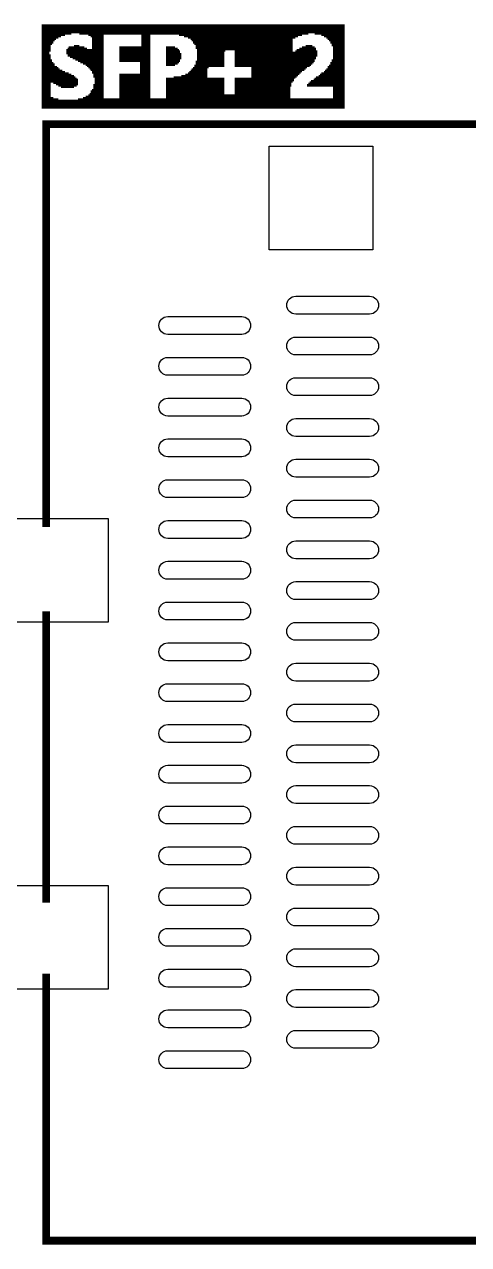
# Model space of a CAD drawing. Extents: x -92 to 136, y -31 to 80.
# Drawn here: x 79.51 to 88.22, y 32.44 to 56.37 of the extents above; entities that cross this region are included whole.
import ezdxf

# ---------------------------------------------------------------- set-up
doc = ezdxf.new("R2010")
doc.units = 0
for name, color, linetype in [('BG_SILKSCREEN_TOP', 85, 'CONTINUOUS'), ('PG_SILKSCREEN_TOP', 85, 'CONTINUOUS'), ('PIN_TOP', 1, 'CONTINUOUS')]:
    doc.layers.add(name, color=color, linetype=linetype)

msp = doc.modelspace()

# ---------------------------------------------------------------- linework, layer by layer
at = {"layer": 'BG_SILKSCREEN_TOP', "const_width": 0.0254}
for points in [[(79.8449, 56.35498), (85.7885, 56.35498)], [(79.8449, 56.32958), (85.7885, 56.32958)], [(79.8449, 56.30418), (85.7885, 56.30418)], [(79.8449, 56.27878), (85.7885, 56.27878)], [(79.8449, 56.25338), (85.7885, 56.25338)], [(79.8449, 56.22798), (85.7885, 56.22798)], [(79.8449, 56.20258), (85.7885, 56.20258)], [(79.8449, 56.17718), (80.4291, 56.17718)], [(79.8449, 56.15178), (80.3021, 56.15178)], [(79.8449, 56.12638), (80.2259, 56.12638)], [(79.8449, 56.10098), (80.1751, 56.10098)], [(79.8449, 56.07558), (80.1243, 56.07558)], [(79.8449, 56.05018), (80.0989, 56.05018)], [(79.8449, 56.02478), (80.0735, 56.02478)], [(79.8449, 55.99938), (80.0735, 55.99938)], [(80.5815, 56.17718), (85.0773, 56.17718)], [(80.7593, 56.15178), (81.0641, 56.15178)], [(80.8101, 56.12638), (81.0641, 56.12638)], [(80.8355, 56.10098), (81.0641, 56.10098)], [(80.8355, 56.07558), (81.0641, 56.07558)], [(80.8355, 56.05018), (81.0641, 56.05018)], [(80.8355, 56.02478), (81.0641, 56.02478)], [(80.8355, 55.99938), (81.0641, 55.99938)], [(81.8007, 56.15178), (81.9785, 56.15178)], [(81.8007, 56.12638), (81.9785, 56.12638)], [(81.8007, 56.10098), (81.9785, 56.10098)], [(81.8007, 56.07558), (81.9785, 56.07558)], [(81.8007, 56.05018), (81.9785, 56.05018)], [(81.8007, 56.02478), (81.9785, 56.02478)], [(81.8007, 55.99938), (81.9785, 55.99938)], [(82.5373, 56.15178), (84.9503, 56.15178)], [(82.6389, 56.12638), (84.8741, 56.12638)], [(82.7151, 56.10098), (84.8233, 56.10098)], [(82.7659, 56.07558), (84.7725, 56.07558)], [(82.7913, 56.05018), (84.7725, 56.05018)], [(82.8167, 56.02478), (84.7725, 56.02478)], [(82.8167, 55.99938), (84.7725, 55.99938)], [(85.2043, 56.17718), (85.7885, 56.17718)], [(85.3313, 56.15178), (85.7885, 56.15178)], [(85.3821, 56.12638), (85.7885, 56.12638)], [(85.4329, 56.10098), (85.7885, 56.10098)], [(85.4583, 56.07558), (85.7885, 56.07558)], [(85.4837, 56.05018), (85.7885, 56.05018)], [(85.5091, 56.02478), (85.7885, 56.02478)], [(85.5091, 55.99938), (85.7885, 55.99938)], [(79.8449, 55.97398), (80.0481, 55.97398)], [(79.8449, 55.94858), (80.0227, 55.94858)], [(79.8449, 55.92318), (80.0227, 55.92318)], [(79.8449, 55.89778), (80.0227, 55.89778)], [(79.8449, 55.87238), (80.0227, 55.87238)], [(79.8449, 55.84698), (80.0227, 55.84698)], [(79.8449, 55.82158), (79.9973, 55.82158)], [(79.8449, 55.79618), (79.9973, 55.79618)], [(79.8449, 55.77078), (80.0227, 55.77078)], [(80.3275, 55.87238), (81.0641, 55.87238)], [(80.3275, 55.84698), (81.0641, 55.84698)], [(80.3275, 55.82158), (81.0641, 55.82158)], [(80.3275, 55.79618), (81.0641, 55.79618)], [(80.3529, 55.89778), (80.7339, 55.89778)], [(80.3529, 55.77078), (81.0641, 55.77078)], [(80.3783, 55.92318), (80.6831, 55.92318)], [(80.4799, 55.94858), (80.5815, 55.94858)], [(80.8355, 55.97398), (81.0641, 55.97398)], [(80.8355, 55.94858), (81.0641, 55.94858)], [(80.8355, 55.92318), (81.0641, 55.92318)], [(80.8355, 55.89778), (81.0641, 55.89778)], [(81.3689, 55.92318), (81.9785, 55.92318)], [(81.3689, 55.89778), (81.9785, 55.89778)], [(81.3689, 55.87238), (81.9785, 55.87238)], [(81.3689, 55.84698), (81.9785, 55.84698)], [(81.3689, 55.82158), (81.9785, 55.82158)], [(81.3689, 55.79618), (81.9785, 55.79618)], [(81.3689, 55.77078), (81.9785, 55.77078)], [(81.8007, 55.97398), (81.9785, 55.97398)], [(81.8007, 55.94858), (81.9785, 55.94858)], [(82.2833, 55.92318), (82.4611, 55.92318)], [(82.2833, 55.89778), (82.5119, 55.89778)], [(82.2833, 55.87238), (82.5373, 55.87238)], [(82.2833, 55.84698), (82.5627, 55.84698)], [(82.2833, 55.82158), (82.5627, 55.82158)], [(82.2833, 55.79618), (82.5881, 55.79618)], [(82.2833, 55.77078), (82.5881, 55.77078)], [(82.8421, 55.97398), (84.7725, 55.97398)], [(82.8675, 55.94858), (84.7725, 55.94858)], [(82.8675, 55.92318), (84.7725, 55.92318)], [(82.8675, 55.89778), (84.7725, 55.89778)], [(82.8929, 55.87238), (84.7725, 55.87238)], [(82.8929, 55.84698), (83.4517, 55.84698)], [(82.8929, 55.82158), (83.4263, 55.82158)], [(82.8929, 55.79618), (83.4263, 55.79618)], [(82.8929, 55.77078), (83.4263, 55.77078)], [(83.6295, 55.84698), (84.7725, 55.84698)], [(83.6295, 55.82158), (85.2551, 55.82158)], [(83.6295, 55.79618), (85.2551, 55.79618)], [(83.6295, 55.77078), (85.2551, 55.77078)], [(84.8233, 55.84698), (85.2551, 55.84698)], [(84.8487, 55.87238), (85.2297, 55.87238)], [(84.8995, 55.89778), (85.2297, 55.89778)], [(84.9503, 55.92318), (85.2043, 55.92318)], [(85.0265, 55.94858), (85.1535, 55.94858)], [(85.5345, 55.97398), (85.7885, 55.97398)], [(85.5345, 55.94858), (85.7885, 55.94858)], [(85.5599, 55.92318), (85.7885, 55.92318)], [(85.5599, 55.89778), (85.7885, 55.89778)], [(85.5599, 55.87238), (85.7885, 55.87238)], [(85.5599, 55.84698), (85.7885, 55.84698)], [(85.5599, 55.82158), (85.7885, 55.82158)], [(85.5599, 55.79618), (85.7885, 55.79618)], [(85.5599, 55.77078), (85.7885, 55.77078)], [(79.8449, 55.74538), (80.0227, 55.74538)], [(79.8449, 55.71998), (80.0227, 55.71998)], [(79.8449, 55.69458), (80.0227, 55.69458)], [(79.8449, 55.66918), (80.0481, 55.66918)], [(79.8449, 55.64378), (80.0481, 55.64378)], [(79.8449, 55.61838), (80.0735, 55.61838)], [(79.8449, 55.59298), (80.0989, 55.59298)], [(79.8449, 55.56758), (80.0989, 55.56758)], [(79.8449, 55.54218), (80.1497, 55.54218)], [(79.8449, 55.51678), (80.1751, 55.51678)], [(80.3529, 55.74538), (81.0641, 55.74538)], [(80.4037, 55.71998), (81.0641, 55.71998)], [(80.4545, 55.69458), (81.0641, 55.69458)], [(80.5053, 55.66918), (81.0641, 55.66918)], [(80.5561, 55.64378), (81.0641, 55.64378)], [(80.6069, 55.61838), (81.0641, 55.61838)], [(80.6577, 55.59298), (81.0641, 55.59298)], [(80.7085, 55.56758), (81.0641, 55.56758)], [(80.7339, 55.54218), (81.0641, 55.54218)], [(80.7593, 55.51678), (81.0641, 55.51678)], [(81.3689, 55.74538), (81.9785, 55.74538)], [(81.3689, 55.71998), (81.9785, 55.71998)], [(81.3689, 55.69458), (81.9785, 55.69458)], [(81.3689, 55.66918), (81.9785, 55.66918)], [(81.3689, 55.64378), (81.9785, 55.64378)], [(81.7753, 55.61838), (81.9785, 55.61838)], [(81.7753, 55.59298), (81.9785, 55.59298)], [(81.7753, 55.56758), (81.9785, 55.56758)], [(81.7753, 55.54218), (81.9785, 55.54218)], [(81.7753, 55.51678), (81.9785, 55.51678)], [(82.2833, 55.74538), (82.5881, 55.74538)], [(82.2833, 55.71998), (82.5881, 55.71998)], [(82.2833, 55.69458), (82.5881, 55.69458)], [(82.2833, 55.66918), (82.5627, 55.66918)], [(82.2833, 55.64378), (82.5627, 55.64378)], [(82.2833, 55.61838), (82.5373, 55.61838)], [(82.2833, 55.59298), (82.5119, 55.59298)], [(82.2833, 55.56758), (82.4611, 55.56758)], [(82.8167, 55.51678), (83.1215, 55.51678)], [(82.8421, 55.56758), (83.4263, 55.56758)], [(82.8421, 55.54218), (83.4263, 55.54218)], [(82.8675, 55.64378), (83.4263, 55.64378)], [(82.8675, 55.61838), (83.4263, 55.61838)], [(82.8675, 55.59298), (83.4263, 55.59298)], [(82.8929, 55.74538), (83.4263, 55.74538)], [(82.8929, 55.71998), (83.4263, 55.71998)], [(82.8929, 55.69458), (83.4263, 55.69458)], [(82.8929, 55.66918), (83.4263, 55.66918)], [(83.6295, 55.74538), (85.2551, 55.74538)], [(83.6295, 55.71998), (85.2297, 55.71998)], [(83.6295, 55.69458), (85.2297, 55.69458)], [(83.6295, 55.66918), (85.2043, 55.66918)], [(83.6295, 55.64378), (85.2043, 55.64378)], [(83.6295, 55.61838), (85.1789, 55.61838)], [(83.6295, 55.59298), (85.1535, 55.59298)], [(83.6295, 55.56758), (85.1281, 55.56758)], [(83.6295, 55.54218), (85.1027, 55.54218)], [(83.9597, 55.51678), (85.0519, 55.51678)], [(85.4583, 55.54218), (85.7885, 55.54218)], [(85.4583, 55.51678), (85.7885, 55.51678)], [(85.4837, 55.56758), (85.7885, 55.56758)], [(85.5091, 55.61838), (85.7885, 55.61838)], [(85.5091, 55.59298), (85.7885, 55.59298)], [(85.5345, 55.66918), (85.7885, 55.66918)], [(85.5345, 55.64378), (85.7885, 55.64378)], [(85.5599, 55.74538), (85.7885, 55.74538)], [(85.5599, 55.71998), (85.7885, 55.71998)], [(85.5599, 55.69458), (85.7885, 55.69458)], [(79.8449, 55.49138), (80.2005, 55.49138)], [(79.8449, 55.46598), (80.2513, 55.46598)], [(79.8449, 55.44058), (80.3021, 55.44058)], [(79.8449, 55.41518), (80.3783, 55.41518)], [(79.8449, 55.38978), (80.4291, 55.38978)], [(79.8449, 55.36438), (80.4799, 55.36438)], [(79.8449, 55.33898), (80.5053, 55.33898)], [(79.8449, 55.31358), (80.5307, 55.31358)], [(79.8449, 55.28818), (80.5561, 55.28818)], [(80.7847, 55.49138), (81.0641, 55.49138)], [(80.8101, 55.46598), (81.0641, 55.46598)], [(80.8355, 55.44058), (81.0641, 55.44058)], [(80.8355, 55.41518), (81.0641, 55.41518)], [(80.8609, 55.38978), (81.0641, 55.38978)], [(80.8609, 55.36438), (81.0641, 55.36438)], [(80.8609, 55.33898), (81.0641, 55.33898)], [(80.8863, 55.31358), (81.0641, 55.31358)], [(80.8863, 55.28818), (81.0641, 55.28818)], [(81.3689, 55.38978), (81.9785, 55.38978)], [(81.3689, 55.36438), (81.9785, 55.36438)], [(81.3689, 55.33898), (81.9785, 55.33898)], [(81.3689, 55.31358), (81.9785, 55.31358)], [(81.3689, 55.28818), (81.9785, 55.28818)], [(81.7753, 55.49138), (81.9785, 55.49138)], [(81.7753, 55.46598), (81.9785, 55.46598)], [(81.7753, 55.44058), (81.9785, 55.44058)], [(81.7753, 55.41518), (81.9785, 55.41518)], [(82.2833, 55.31358), (83.4263, 55.31358)], [(82.2833, 55.28818), (83.4263, 55.28818)], [(82.4357, 55.33898), (83.0961, 55.33898)], [(82.5881, 55.36438), (83.0961, 55.36438)], [(82.6643, 55.38978), (83.0961, 55.38978)], [(82.7151, 55.41518), (83.0961, 55.41518)], [(82.7405, 55.44058), (83.0961, 55.44058)], [(82.7659, 55.46598), (83.0961, 55.46598)], [(82.7913, 55.49138), (83.0961, 55.49138)], [(83.6295, 55.31358), (84.8233, 55.31358)], [(83.6295, 55.28818), (84.7979, 55.28818)], [(83.9597, 55.49138), (85.0265, 55.49138)], [(83.9597, 55.46598), (85.0011, 55.46598)], [(83.9597, 55.44058), (84.9503, 55.44058)], [(83.9597, 55.41518), (84.9249, 55.41518)], [(83.9597, 55.38978), (84.8995, 55.38978)], [(83.9597, 55.36438), (84.8741, 55.36438)], [(83.9597, 55.33898), (84.8487, 55.33898)], [(85.1789, 55.28818), (85.7885, 55.28818)], [(85.2043, 55.31358), (85.7885, 55.31358)], [(85.2297, 55.33898), (85.7885, 55.33898)], [(85.2805, 55.36438), (85.7885, 55.36438)], [(85.3059, 55.38978), (85.7885, 55.38978)], [(85.3313, 55.41518), (85.7885, 55.41518)], [(85.3821, 55.44058), (85.7885, 55.44058)], [(85.4075, 55.46598), (85.7885, 55.46598)], [(85.4329, 55.49138), (85.7885, 55.49138)], [(79.8449, 55.26278), (80.5561, 55.26278)], [(79.8449, 55.23738), (80.5561, 55.23738)], [(79.8449, 55.21198), (80.0227, 55.21198)], [(79.8449, 55.18658), (80.0227, 55.18658)], [(79.8449, 55.16118), (80.0227, 55.16118)], [(79.8449, 55.13578), (80.0227, 55.13578)], [(79.8449, 55.11038), (80.0227, 55.11038)], [(79.8449, 55.08498), (80.0227, 55.08498)], [(79.8449, 55.05958), (80.0227, 55.05958)], [(79.8449, 55.03418), (80.0227, 55.03418)], [(80.0735, 55.21198), (80.5561, 55.21198)], [(80.1243, 55.18658), (80.5561, 55.18658)], [(80.1751, 55.16118), (80.5307, 55.16118)], [(80.2259, 55.13578), (80.4799, 55.13578)], [(80.8101, 55.05958), (81.0641, 55.05958)], [(80.8101, 55.03418), (81.0641, 55.03418)], [(80.8355, 55.08498), (81.0641, 55.08498)], [(80.8609, 55.18658), (81.0641, 55.18658)], [(80.8609, 55.16118), (81.0641, 55.16118)], [(80.8609, 55.13578), (81.0641, 55.13578)], [(80.8609, 55.11038), (81.0641, 55.11038)], [(80.8863, 55.26278), (81.0641, 55.26278)], [(80.8863, 55.23738), (81.0641, 55.23738)], [(80.8863, 55.21198), (81.0641, 55.21198)], [(81.3689, 55.26278), (81.9785, 55.26278)], [(81.3689, 55.23738), (81.9785, 55.23738)], [(81.3689, 55.21198), (81.9785, 55.21198)], [(81.3689, 55.18658), (81.9785, 55.18658)], [(81.3689, 55.16118), (81.9785, 55.16118)], [(81.3689, 55.13578), (81.9785, 55.13578)], [(81.3689, 55.11038), (81.9785, 55.11038)], [(81.3689, 55.08498), (81.9785, 55.08498)], [(81.3689, 55.05958), (81.9785, 55.05958)], [(81.3689, 55.03418), (81.9785, 55.03418)], [(82.2833, 55.26278), (83.4263, 55.26278)], [(82.2833, 55.23738), (83.4263, 55.23738)], [(82.2833, 55.21198), (83.4263, 55.21198)], [(82.2833, 55.18658), (83.4263, 55.18658)], [(82.2833, 55.16118), (83.4263, 55.16118)], [(82.2833, 55.13578), (83.4263, 55.13578)], [(82.2833, 55.11038), (83.4263, 55.11038)], [(82.2833, 55.08498), (83.4263, 55.08498)], [(82.2833, 55.05958), (83.4263, 55.05958)], [(82.2833, 55.03418), (83.4263, 55.03418)], [(83.6295, 55.26278), (84.7979, 55.26278)], [(83.6295, 55.23738), (84.7725, 55.23738)], [(83.6295, 55.21198), (84.7471, 55.21198)], [(83.6295, 55.18658), (84.7471, 55.18658)], [(83.6295, 55.16118), (84.7471, 55.16118)], [(83.6295, 55.13578), (84.7217, 55.13578)], [(83.6295, 55.11038), (84.7217, 55.11038)], [(83.6295, 55.08498), (84.7217, 55.08498)], [(83.6295, 55.05958), (84.7217, 55.05958)], [(83.6295, 55.03418), (84.7217, 55.03418)], [(85.0519, 55.18658), (85.7885, 55.18658)], [(85.0519, 55.16118), (85.7885, 55.16118)], [(85.0773, 55.21198), (85.7885, 55.21198)], [(85.1027, 55.23738), (85.7885, 55.23738)], [(85.1281, 55.26278), (85.7885, 55.26278)], [(85.5599, 55.13578), (85.7885, 55.13578)], [(85.5599, 55.11038), (85.7885, 55.11038)], [(85.5599, 55.08498), (85.7885, 55.08498)], [(85.5599, 55.05958), (85.7885, 55.05958)], [(85.5599, 55.03418), (85.7885, 55.03418)], [(79.8449, 55.00878), (80.0227, 55.00878)], [(79.8449, 54.98338), (80.0227, 54.98338)], [(79.8449, 54.95798), (80.0227, 54.95798)], [(79.8449, 54.93258), (80.0735, 54.93258)], [(79.8449, 54.90718), (80.1751, 54.90718)], [(79.8449, 54.88178), (85.7885, 54.88178)], [(79.8449, 54.85638), (85.7885, 54.85638)], [(79.8449, 54.83098), (85.7885, 54.83098)], [(79.8449, 54.80558), (85.7885, 54.80558)], [(80.5561, 54.90718), (85.7885, 54.90718)], [(80.6577, 54.93258), (81.0641, 54.93258)], [(80.7085, 54.95798), (81.0641, 54.95798)], [(80.7593, 54.98338), (81.0641, 54.98338)], [(80.7847, 55.00878), (81.0641, 55.00878)], [(81.3689, 55.00878), (81.9785, 55.00878)], [(81.3689, 54.98338), (81.9785, 54.98338)], [(81.3689, 54.95798), (81.9785, 54.95798)], [(81.3689, 54.93258), (81.9785, 54.93258)], [(82.2833, 55.00878), (83.4263, 55.00878)], [(82.2833, 54.98338), (84.7217, 54.98338)], [(82.2833, 54.95798), (84.7217, 54.95798)], [(82.2833, 54.93258), (84.7217, 54.93258)], [(83.6295, 55.00878), (84.7217, 55.00878)], [(85.5599, 55.00878), (85.7885, 55.00878)], [(85.5599, 54.98338), (85.7885, 54.98338)], [(85.5599, 54.95798), (85.7885, 54.95798)], [(85.5599, 54.93258), (85.7885, 54.93258)], [(79.8449, 54.78018), (85.7885, 54.78018)], [(79.8449, 54.75478), (85.7885, 54.75478)], [(79.8449, 54.72938), (85.7885, 54.72938)]]:
    msp.add_lwpolyline(points, dxfattribs=at)
at = {"layer": 'PG_SILKSCREEN_TOP'}
msp.add_lwpolyline([(79.9338, 37.74694, 0.1524, 0.1524, 0), (79.9338, 32.96158, 0.14986, 0.14986, 0), (79.9338, 32.512, 0.1524, 0.1524, 0), (135.94588, 32.512, 0.14986, 0.14986, 0), (135.94588, 32.96158, 0.1524, 0.1524, 0), (135.94588, 53.9623, 0.14986, 0.14986, 0), (135.94588, 54.41188, 0.1524, 0.1524, 0), (79.9338, 54.41188, 0.14986, 0.14986, 0), (79.9338, 53.9623, 0.1524, 0.1524, 0), (79.9338, 46.50994, 0.1524, 0.1524, 0)], format="xyseb", dxfattribs=at)
at = {"layer": 'PG_SILKSCREEN_TOP', "const_width": 0.1524}
msp.add_lwpolyline([(79.9338, 39.14394), (79.9338, 44.85894)], dxfattribs=at)
at = {"layer": 'PIN_TOP'}
for points in [[(86.34222, 53.97754), (86.34222, 51.94554), (84.31022, 51.94554), (84.31022, 53.97754)], [(81.15046, 46.67758), (81.15046, 44.64558), (79.11846, 44.64558), (79.11846, 46.67758)], [(81.15046, 39.47922), (81.15046, 37.44722), (79.11846, 37.44722), (79.11846, 39.47922)]]:
    msp.add_lwpolyline(points, close=True, dxfattribs=at)
for points in [[(84.82965, 51.03622), (86.27999, 51.03622, -1), (86.27999, 50.6857), (84.82965, 50.6857, -1)], [(82.32013, 50.63744), (83.77047, 50.63744, -1), (83.77047, 50.28692), (82.32013, 50.28692, -1)], [(84.82965, 50.23612), (86.27999, 50.23612, -1), (86.27999, 49.8856), (84.82965, 49.8856, -1)], [(82.32013, 49.83734), (83.77047, 49.83734, -1), (83.77047, 49.48682), (82.32013, 49.48682, -1)], [(84.82965, 49.43856), (86.27999, 49.43856, -1), (86.27999, 49.08804), (84.82965, 49.08804, -1)], [(82.32013, 49.03724), (83.77047, 49.03724, -1), (83.77047, 48.68672), (82.32013, 48.68672, -1)], [(84.82965, 48.63592), (86.27999, 48.63592, -1), (86.27999, 48.2854), (84.82965, 48.2854, -1)], [(82.32013, 48.23714), (83.77047, 48.23714, -1), (83.77047, 47.88662), (82.32013, 47.88662, -1)], [(84.82965, 47.83836), (86.27999, 47.83836, -1), (86.27999, 47.48784), (84.82965, 47.48784, -1)], [(82.32013, 47.43704), (83.77047, 47.43704, -1), (83.77047, 47.08652), (82.32013, 47.08652, -1)], [(84.82965, 47.03826), (86.27999, 47.03826, -1), (86.27999, 46.68774), (84.82965, 46.68774, -1)], [(82.32013, 46.63694), (83.77047, 46.63694, -1), (83.77047, 46.28642), (82.32013, 46.28642, -1)], [(84.82965, 46.23816), (86.27999, 46.23816, -1), (86.27999, 45.88764), (84.82965, 45.88764, -1)], [(82.32013, 45.83684), (83.77047, 45.83684, -1), (83.77047, 45.48632), (82.32013, 45.48632, -1)], [(84.82965, 45.43806), (86.27999, 45.43806, -1), (86.27999, 45.08754), (84.82965, 45.08754, -1)], [(82.32013, 45.03674), (83.77047, 45.03674, -1), (83.77047, 44.68622), (82.32013, 44.68622, -1)], [(84.82965, 44.63796), (86.27999, 44.63796, -1), (86.27999, 44.28744), (84.82965, 44.28744, -1)], [(82.32013, 44.23664), (83.77047, 44.23664, -1), (83.77047, 43.88612), (82.32013, 43.88612, -1)], [(84.82965, 43.83786), (86.27999, 43.83786, -1), (86.27999, 43.48734), (84.82965, 43.48734, -1)], [(82.32013, 43.43654), (83.77047, 43.43654, -1), (83.77047, 43.08602), (82.32013, 43.08602, -1)], [(84.82965, 43.03776), (86.27999, 43.03776, -1), (86.27999, 42.68724), (84.82965, 42.68724, -1)], [(82.32013, 42.63644), (83.77047, 42.63644, -1), (83.77047, 42.28592), (82.32013, 42.28592, -1)], [(84.82965, 42.23766), (86.27999, 42.23766, -1), (86.27999, 41.88714), (84.82965, 41.88714, -1)], [(82.32013, 41.83634), (83.77047, 41.83634, -1), (83.77047, 41.48582), (82.32013, 41.48582, -1)], [(84.82965, 41.43756), (86.27999, 41.43756, -1), (86.27999, 41.08704), (84.82965, 41.08704, -1)], [(82.32013, 41.03624), (83.77047, 41.03624, -1), (83.77047, 40.68572), (82.32013, 40.68572, -1)], [(84.82965, 40.63746), (86.27999, 40.63746, -1), (86.27999, 40.28694), (84.82965, 40.28694, -1)], [(82.32013, 40.23614), (83.77047, 40.23614, -1), (83.77047, 39.88562), (82.32013, 39.88562, -1)], [(84.82965, 39.83736), (86.27999, 39.83736, -1), (86.27999, 39.48684), (84.82965, 39.48684, -1)], [(82.32013, 39.43604), (83.77047, 39.43604, -1), (83.77047, 39.08552), (82.32013, 39.08552, -1)], [(84.82965, 39.03726), (86.27999, 39.03726, -1), (86.27999, 38.68674), (84.82965, 38.68674, -1)], [(82.32013, 38.63848), (83.77047, 38.63848, -1), (83.77047, 38.28796), (82.32013, 38.28796, -1)], [(84.82965, 38.23716), (86.27999, 38.23716, -1), (86.27999, 37.88664), (84.82965, 37.88664, -1)], [(82.32013, 37.83584), (83.77047, 37.83584, -1), (83.77047, 37.48532), (82.32013, 37.48532, -1)], [(84.82965, 37.43706), (86.27999, 37.43706, -1), (86.27999, 37.08654), (84.82965, 37.08654, -1)], [(82.32013, 37.03828), (83.77047, 37.03828, -1), (83.77047, 36.68776), (82.32013, 36.68776, -1)], [(84.82965, 36.63696), (86.27999, 36.63696, -1), (86.27999, 36.28644), (84.82965, 36.28644, -1)], [(82.32013, 36.23818), (83.77047, 36.23818, -1), (83.77047, 35.88766), (82.32013, 35.88766, -1)]]:
    msp.add_lwpolyline(points, format="xyb", close=True, dxfattribs=at)

doc.saveas('drawing.dxf')
